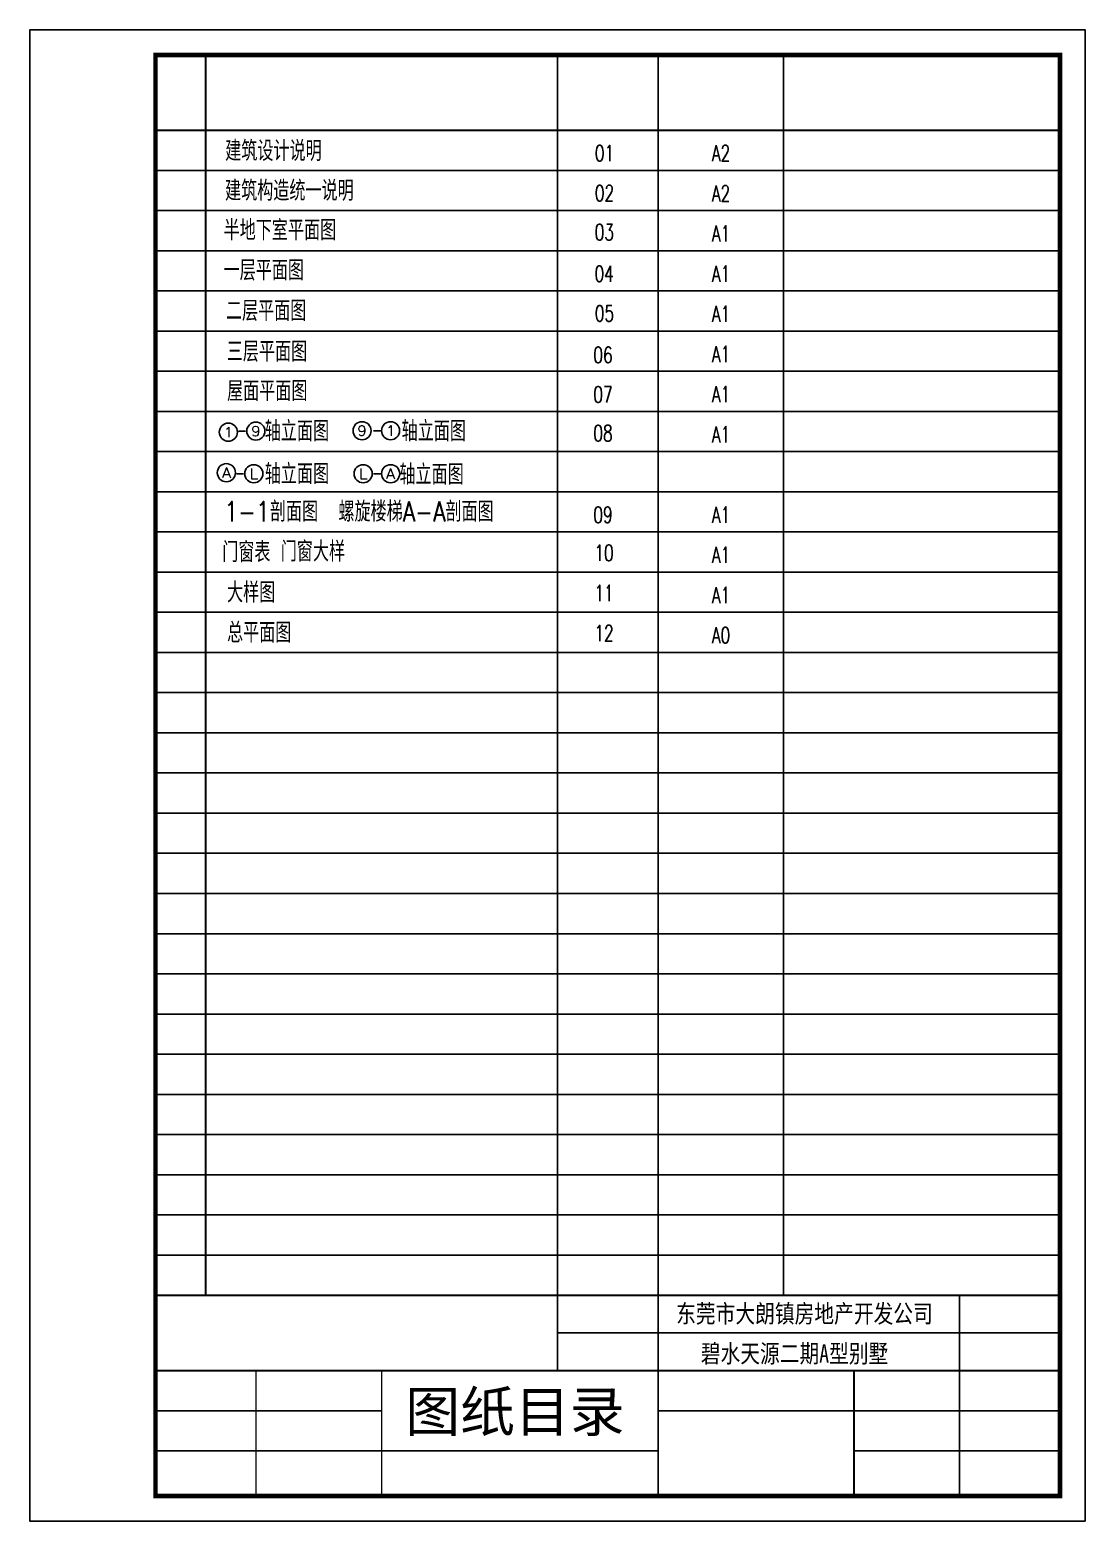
# Model space of a CAD drawing. Extents: x 12400 to 217743, y 90685 to 209848.
# Drawn here: x 133782 to 154782, y 180148 to 209848 of the extents above; entities that cross this region are included whole.
import ezdxf
from ezdxf.enums import TextEntityAlignment as Align

# ---------------------------------------------------------------- set-up
doc = ezdxf.new("R2010")
doc.units = 0
doc.header["$LTSCALE"] = 200
doc.layers.get('0').update_dxf_attribs({"linetype": 'CONTINUOUS'})
for name, color, linetype in [('AXIS_TEXT', 7, 'CONTINUOUS'), ('PUB-TEXT', 7, 'CONTINUOUS'), ('PUB_TITLE', 143, 'CONTINUOUS')]:
    doc.layers.add(name, color=color, linetype=linetype)
doc.styles.add('-黑体', font='SIMHEI.TTF', dxfattribs={"width": 0.8})
doc.styles.add('_HZTXT', font='txt.shx', dxfattribs={"width": 0.8, "bigfont": 'hztxt.shx'})
doc.styles.add('COMPLEX', font='COMPLEX')
doc.styles.add('HZ', font='txt', dxfattribs={"bigfont": 'hztxt'})
doc.styles.add('楷体', font='', dxfattribs={"width": 0.7})
doc.styles.get('楷体').set_extended_font_data('KaiTi_GB2312')

# ---------------------------------------------------------------- blocks, each defined once
blk = doc.blocks.new('_AXISO')
blk.add_circle((0, 0), 0.5)
at = {"layer": 'AXIS_TEXT', "style": 'COMPLEX', "width": 1.041667}
blk.add_attdef('A', text='', height=0.56, dxfattribs=at).set_placement((-0.25, -0.28), (0.25, -0.28), align=Align.FIT)

msp = doc.modelspace()

# ---------------------------------------------------------------- linework, layer by layer
at = {"layer": 'PUB-TEXT'}
for p, q in [((137934.833, 201856.069), (138073.612, 201856.069)), ((140619.137, 201864.27), (140757.916, 201864.27)), ((137894.643, 201008.133), (138033.422, 201008.133)), ((140619.737, 201008.133), (140758.516, 201008.133))]:
    msp.add_line(p, q, dxfattribs=at)
at = {"layer": 'PUB_TITLE'}
for p, q in [((144281.789, 209348.073), (144281.789, 184548.073)), ((146281.789, 180648.073), (146281.789, 209348.073)), ((148781.789, 209348.073), (148781.789, 184648.073)), ((136281.789, 207048.073), (154281.789, 207048.073)), ((136281.789, 206248.073), (154281.789, 206248.073)), ((136281.789, 205448.073), (154281.789, 205448.073)), ((136281.789, 204648.073), (154281.789, 204648.073)), ((136281.789, 203848.073), (154281.789, 203848.073)), ((136281.789, 203048.073), (154281.789, 203048.073)), ((136281.789, 202248.073), (154281.789, 202248.073)), ((136281.789, 201448.073), (154281.789, 201448.073)), ((136281.789, 200648.073), (154281.789, 200648.073)), ((136281.789, 199848.073), (154281.789, 199848.073)), ((136281.789, 199048.073), (154281.789, 199048.073)), ((136281.789, 198248.073), (154281.789, 198248.073)), ((136281.789, 197448.073), (154281.789, 197448.073)), ((136281.789, 196648.073), (154281.789, 196648.073)), ((136281.789, 195848.073), (154281.789, 195848.073)), ((136281.789, 195048.073), (154281.789, 195048.073)), ((136281.789, 194248.073), (154281.789, 194248.073)), ((136281.789, 193448.073), (154281.789, 193448.073)), ((136281.789, 192648.073), (154281.789, 192648.073)), ((136281.789, 191848.073), (154281.789, 191848.073)), ((136281.789, 191048.073), (154281.789, 191048.073)), ((136281.789, 190248.073), (154281.789, 190248.073)), ((136281.789, 189448.073), (154281.789, 189448.073)), ((136281.789, 188648.073), (154281.789, 188648.073)), ((136281.789, 187848.073), (154281.789, 187848.073)), ((136281.789, 187048.073), (154281.789, 187048.073)), ((136281.789, 186248.073), (154281.789, 186248.073)), ((136281.789, 185448.073), (154281.789, 185448.073)), ((136281.789, 184648.073), (154281.789, 184648.073)), ((152281.789, 184648.073), (152281.789, 180648.073)), ((144281.789, 183898.073), (154281.789, 183898.073)), ((140781.789, 182348.073), (136281.789, 182348.073)), ((154281.789, 182348.073), (146281.789, 182348.073)), ((136281.789, 181548.073), (146281.789, 181548.073)), ((150181.789, 181548.073), (154281.789, 181548.073))]:
    msp.add_line(p, q, dxfattribs=at)
msp.add_lwpolyline([(154781.789, 180148.073), (154781.789, 209848.073), (133781.789, 209848.073), (133781.789, 180148.073)], close=True, dxfattribs=at)
at = {"layer": 'PUB_TITLE', "const_width": 90}
msp.add_lwpolyline([(136281.789, 180648.073), (136281.789, 209348.073), (154281.789, 209348.073), (154281.789, 180648.073)], close=True, dxfattribs=at)
at = {"layer": 'PUB_TITLE'}
for points, const_width in [([(137281.789, 209348.073), (137281.789, 184648.073)], 40), ([(136281.789, 207848.073), (154281.789, 207848.073)], 40), ([(154281.789, 184648.073), (136281.789, 184648.073)], 40), ([(144281.789, 184648.073), (144281.789, 183148.073)], 30), ([(154281.789, 183148.073), (136281.789, 183148.073)], 40), ([(138281.789, 183148.073), (138281.789, 180648.073)], 30), ([(140781.789, 183148.073), (140781.789, 180648.073)], 30), ([(150181.789, 183148.073), (150181.789, 180648.073)], 40)]:
    msp.add_lwpolyline(points, dxfattribs=dict(at, const_width=const_width))

# ---------------------------------------------------------------- block references
at = {"layer": 'PUB-TEXT'}
ref = msp.add_blockref('_AXISO', (137732.34, 201835.536), dxfattribs=dict(at, xscale=360, yscale=360, zscale=360))
ref.add_attrib('A', '1', dxfattribs={"layer": 'AXIS_TEXT', "height": 201.6, "style": 'COMPLEX', "width": 2.083333}).set_placement((137642.34, 201734.736), (137822.34, 201734.736), align=Align.FIT)
ref = msp.add_blockref('_AXISO', (138278.872, 201856.069), dxfattribs=dict(at, xscale=360, yscale=360, zscale=360))
ref.add_attrib('A', '9', dxfattribs={"layer": 'AXIS_TEXT', "height": 201.6, "style": 'COMPLEX', "width": 1.339286}).set_placement((138188.872, 201755.269), (138368.872, 201755.269), align=Align.FIT)
ref = msp.add_blockref('_AXISO', (140392.477, 201864.27), dxfattribs=dict(at, xscale=-360, yscale=360, zscale=360))
ref.add_attrib('A', '9', dxfattribs={"layer": 'AXIS_TEXT', "height": 201.6, "style": 'COMPLEX', "width": 1.339286}).set_placement((140302.477, 201763.47), (140482.477, 201763.47), align=Align.FIT)
ref = msp.add_blockref('_AXISO', (140960.409, 201864.27), dxfattribs=dict(at, xscale=-360, yscale=360, zscale=360))
ref.add_attrib('A', '1', dxfattribs={"layer": 'AXIS_TEXT', "height": 201.6, "style": 'COMPLEX', "width": 2.083333}).set_placement((140870.409, 201763.47), (141050.409, 201763.47), align=Align.FIT)
at = {"layer": 'PUB-TEXT', "xscale": 360, "yscale": 360, "zscale": 360}
msp.add_blockref('_AXISO', (137692.15, 201028.624), dxfattribs=at).add_auto_attribs({'A': 'A'})
at = {"layer": 'PUB-TEXT'}
ref = msp.add_blockref('_AXISO', (138238.682, 201008.133), dxfattribs=dict(at, xscale=360, yscale=360, zscale=360))
ref.add_attrib('A', 'L', dxfattribs={"layer": 'AXIS_TEXT', "height": 201.6, "style": 'COMPLEX', "width": 1.25}).set_placement((138148.682, 200907.333), (138328.682, 200907.333), align=Align.FIT)
ref = msp.add_blockref('_AXISO', (140414.477, 201008.133), dxfattribs=dict(at, xscale=-360, yscale=360, zscale=360))
ref.add_attrib('A', 'L', dxfattribs={"layer": 'AXIS_TEXT', "height": 201.6, "style": 'COMPLEX', "width": 1.25}).set_placement((140324.477, 200907.333), (140504.477, 200907.333), align=Align.FIT)
ref = msp.add_blockref('_AXISO', (140961.009, 201008.133), dxfattribs=dict(at, xscale=-360, yscale=360, zscale=360))
ref.add_attrib('A', 'A', dxfattribs={"layer": 'AXIS_TEXT', "height": 201.6, "style": 'COMPLEX', "width": 1.041667}).set_placement((140871.009, 200907.333), (141051.009, 200907.333), align=Align.FIT)

# ---------------------------------------------------------------- texts
at = {"layer": 'PUB-TEXT', "style": '_HZTXT', "width": 0.8}
for s, p in [('建筑设计说明', (137668.796, 207236.313)), ('建筑构造统一说明', (137666.094, 206444.225)), ('半地下室平面图', (137637.394, 205657.104)), ('一层平面图', (137637.394, 204857.104)), ('二层平面图', (137684.48, 204050.749)), ('三层平面图', (137700.841, 203239.777)), ('屋面平面图', (137705.996, 202453.17)), ('轴立面图', (138456.26, 201655.467)), ('轴立面图', (141180.053, 201655.467)), ('轴立面图', (138456.26, 200802.173)), ('轴立面图', (141136.818, 200791.372)), ('1-1剖面图', (137652.203, 200053.17)), ('螺旋楼梯A-A剖面图', (139921.651, 200053.17)), ('门窗表', (137609.574, 199247.049)), ('门窗大样', (138774.763, 199258.693)), ('大样图', (137705.996, 198442.745)), ('总平面图', (137705.996, 197642.745))]:
    msp.add_text(s, height=400, dxfattribs=at).set_placement(p)
at = {"layer": 'PUB-TEXT', "color": 7, "style": 'HZ', "width": 0.7}
for s, p in [('01', (145024.238, 207231.026)), ('A2', (147354.035, 207231.026)), ('02', (145024.238, 206435.673)), ('A2', (147354.035, 206431.026)), ('03', (145022.321, 205658.006)), ('A1', (147354.035, 205631.026)), ('04', (145019.325, 204831.252)), ('A1', (147354.035, 204831.026)), ('05', (145023.751, 204041.367)), ('A1', (147354.035, 204031.026)), ('06', (144995.334, 203213.475)), ('A1', (147354.035, 203231.026)), ('07', (144995.334, 202427.664)), ('A1', (147354.035, 202431.026)), ('08', (144995.334, 201655.024)), ('A1', (147354.035, 201631.026)), ('09', (144995.334, 200029.164)), ('A1', (147354.035, 200031.026)), ('10', (145015.525, 199270.602)), ('A1', (147354.035, 199231.026)), ('11', (145015.525, 198470.602)), ('A1', (147354.035, 198431.026)), ('12', (145015.525, 197670.602)), ('A0', (147354.035, 197631.026))]:
    msp.add_text(s, height=320, dxfattribs=at).set_placement(p)
at = {"layer": 'PUB_TITLE', "style": '-黑体', "width": 0.8}
for s, p in [('东莞市大朗镇房地产开发公司', (146642.838, 184101.238)), ('碧水天源二期A型别墅', (147133.043, 183306.577))]:
    msp.add_text(s, height=360, dxfattribs=at).set_placement(p)
at = {"layer": 'PUB_TITLE', "style": '楷体'}
msp.add_text('图纸目录', height=800, dxfattribs=at).set_placement((141252.413, 181932.005))

doc.saveas('drawing.dxf')
